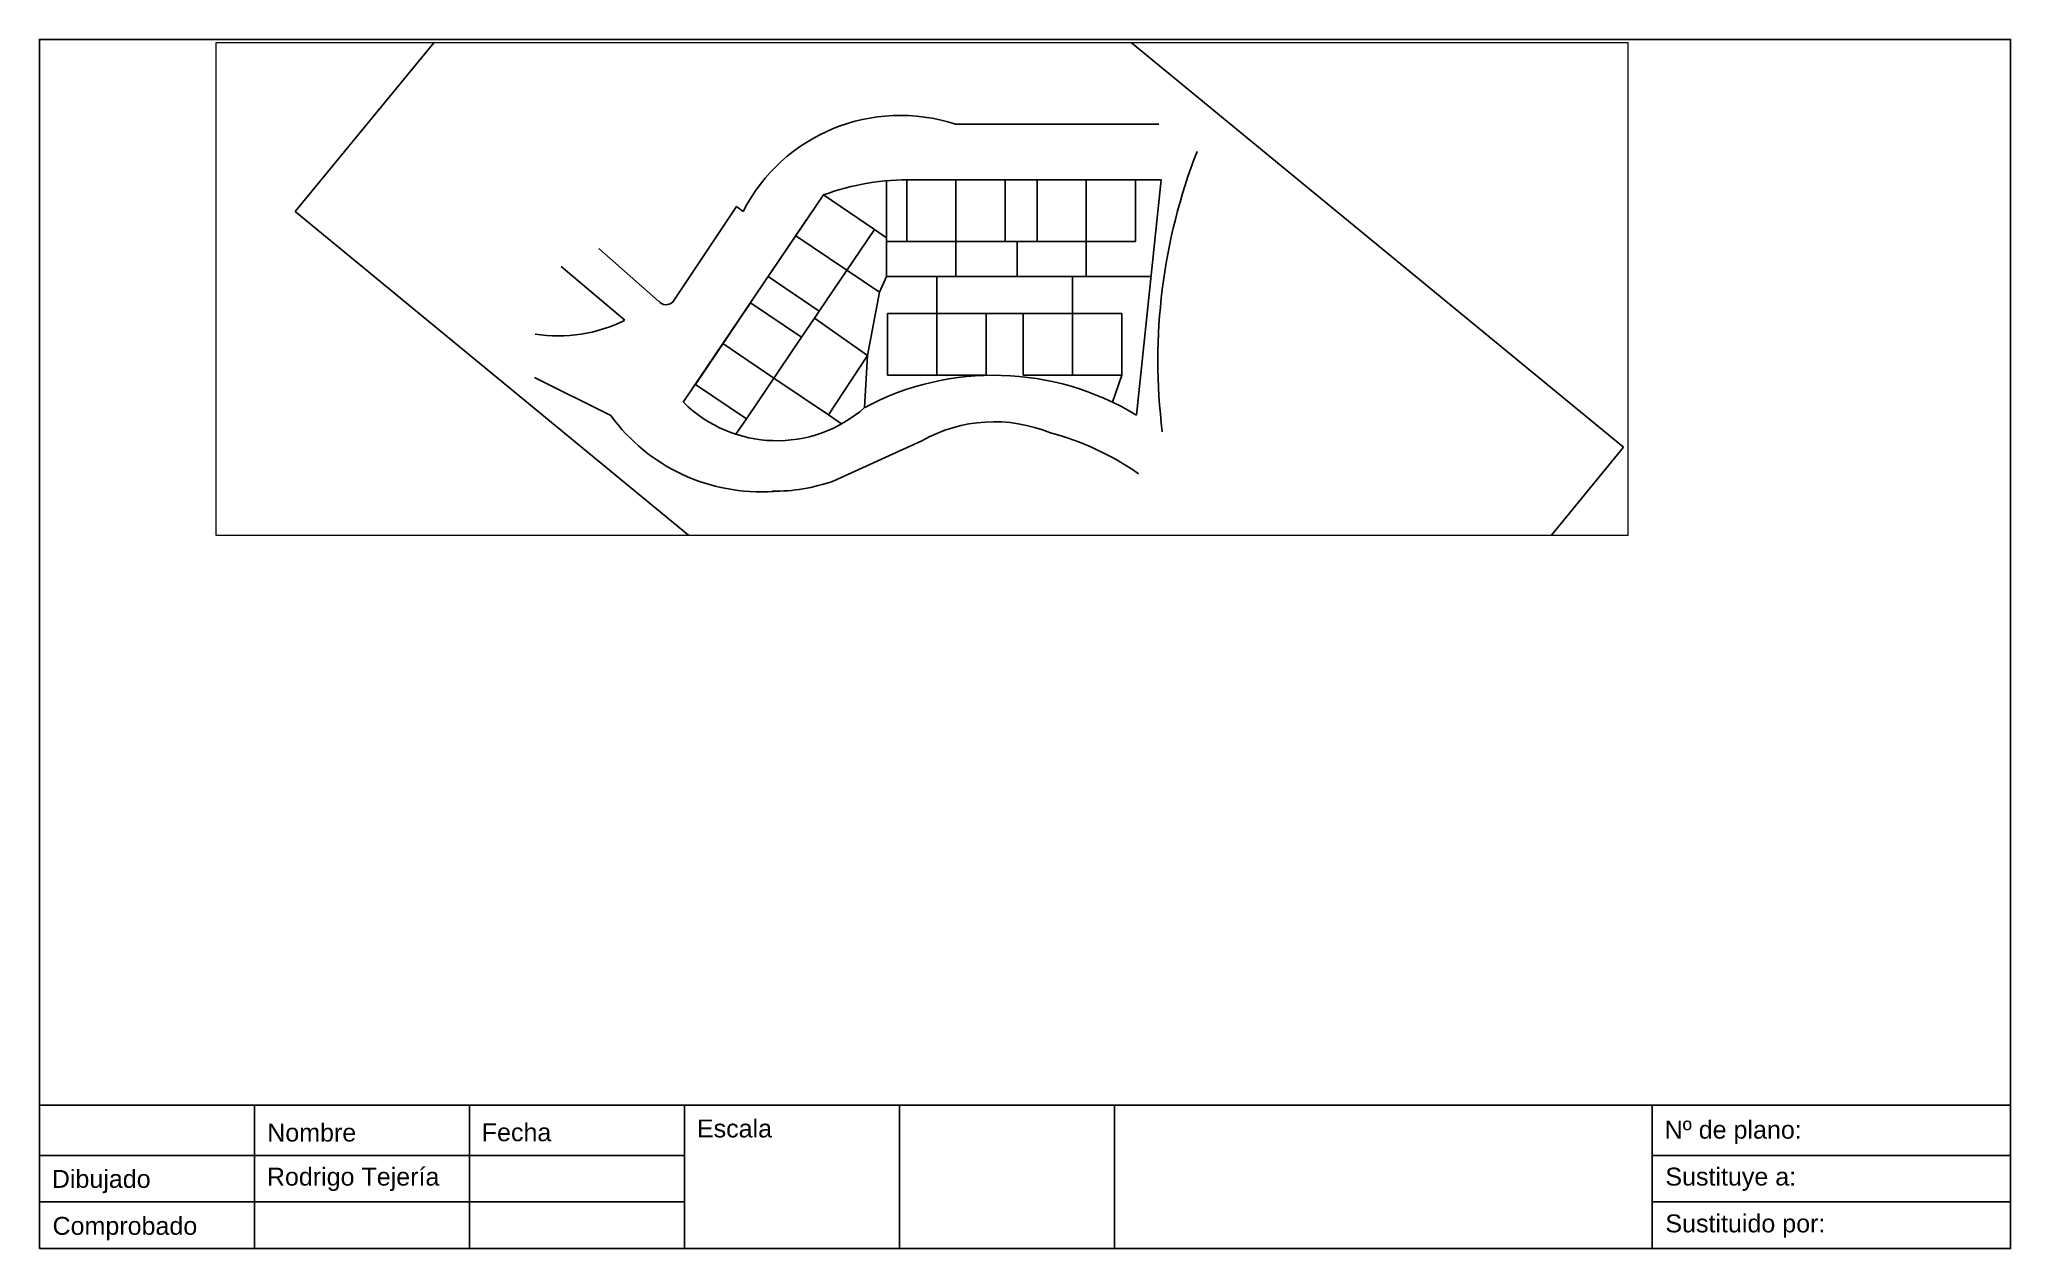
# Paper-space layout 'Layout1' of a CAD drawing. Header units: millimetres. Extents: x 0 to 287, y 0 to 176.
# The model-space entities are those that its viewports show. They can reach past a viewport. Long polylines and large blocks are cut down to what shows.
import ezdxf

# ---------------------------------------------------------------- set-up
doc = ezdxf.new("R2010")
doc.units = ezdxf.units.MM
doc.layers.add('oculto', color=7, linetype='Continuous')
doc.styles.get("Standard").update_dxf_attribs({"font": 'arial.ttf'})
picture_1 = doc.add_image_def('image1.png', size_in_pixel=(1920, 1080))

# ---------------------------------------------------------------- blocks, each defined once
blk = doc.blocks.new('Cajetin_RodrigoTlargo')
for p, q in [((-275, 20), (-245, 20)), ((-275, 20), (-275, 13)), ((-245, 20), (-245, 0)), ((-245, 20), (-215, 20)), ((-215, 20), (-185, 20)), ((-215, 20), (-215, 0)), ((-185, 20), (-185, 0)), ((0, 20), (-185, 20)), ((-185, 20), (-185, 0)), ((-185, 20), (-155, 20)), ((-185, 0), (-185, 20)), ((-155, 20), (-155, 0)), ((-155, 20), (-155, 0)), ((-125, 0), (-125, 20)), ((-95, 20), (-50, 20)), ((-50, 20), (-50, 0)), ((0, 0), (0, 20)), ((0, 20), (0, 13)), ((-275, 13), (-185, 13)), ((-275, 13), (-275, 0)), ((-185, 13), (-185, 6.5)), ((0, 13), (-50, 13)), ((-50, 13), (-50, 6.5)), ((-185, 6.5), (-275, 6.5)), ((-50, 6.5), (0, 6.5)), ((-185, 0), (-275, 0)), ((-185, 0), (0, 0)), ((-155, 0), (-185, 0)), ((-155, 0), (-125, 0)), ((-95, 0), (-60, 0))]:
    blk.add_line(p, q)
for s, p in [('Nombre', (-243.22, 14.93)), ('Fecha', (-213.29, 14.97)), ('Escala', (-183.27, 15.5)), ('Nº de plano:', (-48.27, 15.33)), ('Dibujado', (-273.27, 8.47)), ('Rodrigo Tejería', (-243.27, 8.78)), ('Sustituye a:', (-48.16, 8.79)), ('Comprobado', (-273.17, 1.92)), ('Sustituido por:', (-48.16, 2.26))]:
    blk.add_text(s, height=2.5).set_placement(p)

msp = doc.modelspace()

# ---------------------------------------------------------------- linework, layer by layer
for p, q in [((1091.44, 712.79), (1064.73, 712.79)), ((1064.79, 705.49), (1064.79, 697.41)), ((1081.91, 705.49), (1081.91, 697.41)), ((1035.97, 701.99), (1027.54, 689.41)), ((1035.97, 701.99), (1036.82, 701.34)), ((1045.76, 701.17), (1028.98, 676.29)), ((1043.76, 698.15), (1050.46, 693.62)), ((1021.28, 687.05), (1012.92, 694.14)), ((1025.74, 689.55), (1017.86, 696.5)), ((1062.29, 687.93), (1062.29, 679.84)), ((1080.1, 687.93), (1080.1, 679.84)), ((1034.19, 684), (1040.89, 679.47)), ((1019.44, 674.57), (1009.45, 679.56)), ((1060.31, 671.23), (1048.67, 665.92))]:
    msp.add_line(p, q)
for points in [[(1058.32, 697.41), (1071.25, 697.41), (1071.25, 705.49), (1058.32, 705.49)], [(1075.44, 697.41), (1088.37, 697.41), (1088.37, 705.49), (1075.44, 705.49)], [(1046.84, 688.27), (1054.08, 698.98), (1047.38, 703.51), (1040.14, 692.8)], [(1037.26, 674.11), (1044.51, 684.82), (1037.81, 689.35), (1030.56, 678.64)], [(1055.82, 679.84), (1068.76, 679.84), (1068.76, 687.93), (1055.82, 687.93)], [(1073.63, 679.84), (1086.57, 679.84), (1086.57, 687.93), (1073.63, 687.93)]]:
    msp.add_lwpolyline(points, close=True)
msp.add_lwpolyline([(1088.5, 674.59), (1091.75, 705.49), (1059.21, 705.49)])
for centre, radius, start, end in [((1057.46, 690.78), 23.18, 71.7255, 152.913), ((1167.03, 681.78), 75.71, 158.7355, 187.0951), ((1058.53, 673.25), 32.25, 88.7921, 110.2192), ((1026.71, 690.35), 1.25, 219.4981, 311.9541), ((1012.55, 704.61), 19.61, 261.1286, 296.4112), ((1069.77, 643.77), 36.07, 58.7053, 118.0538), ((1041.26, 688.68), 17.44, 225.249, 311.4344), ((1039.15, 688.9), 24.37, 216.0396, 273.9649), ((1069.82, 654.43), 19.3, 67.4729, 119.5096), ((1068.2, 637.68), 35.73, 54.8703, 75.3894), ((1040.83, 688.41), 23.81, 269.5863, 289.2132)]:
    msp.add_arc(centre, radius, start, end)
at = {"layer": 'oculto'}
for p, q in [((1055.68, 692.82), (1055.68, 705.37)), ((1054.08, 698.98), (1055.68, 697.9)), ((1058.32, 697.41), (1055.68, 697.41)), ((1064.79, 697.41), (1064.79, 692.82)), ((1071.25, 697.41), (1075.44, 697.41)), ((1072.83, 692.82), (1072.83, 697.41)), ((1081.91, 697.41), (1081.91, 692.82)), ((1050.46, 693.62), (1054.74, 690.73)), ((1054.74, 690.73), (1055.68, 692.82)), ((1064.79, 692.82), (1055.68, 692.82)), ((1062.29, 687.93), (1062.29, 692.82)), ((1064.79, 692.82), (1072.83, 692.82)), ((1072.83, 692.82), (1081.91, 692.82)), ((1080.1, 687.93), (1080.1, 692.82)), ((1081.91, 692.82), (1090.42, 692.82)), ((1053.18, 682.45), (1054.74, 690.73)), ((1044.51, 684.82), (1046.21, 687.34)), ((1046.84, 688.27), (1046.21, 687.34)), ((1046.21, 687.34), (1053.18, 682.45)), ((1068.76, 687.93), (1073.63, 687.93)), ((1048.05, 674.62), (1053.18, 682.45)), ((1053.18, 682.45), (1052.8, 675.6)), ((1040.89, 679.47), (1048.05, 674.62)), ((1086.57, 679.84), (1085.36, 676.29)), ((1037.26, 674.11), (1035.89, 672.08)), ((1048.05, 674.62), (1049.78, 673.46))]:
    msp.add_line(p, q, dxfattribs=at)

# ---------------------------------------------------------------- pictures from other files: only their frames are drawn
image = msp.add_image(picture_1, insert=(977.99, 701.33), size_in_units=(154.45, 86.88), rotation=-39.4186, dxfattribs=at)
image.dxf.flags = 7

psp = doc.layouts.get("Layout1")

# ---------------------------------------------------------------- linework, layer by layer
at = {"layer": 'oculto'}
psp.add_lwpolyline([(0, 0), (287, 0), (287, 176), (0, 176)], close=True, dxfattribs=at)

# ---------------------------------------------------------------- block references
at = {"layer": 'oculto', "xscale": 1.043636, "yscale": 1.043636, "zscale": 1.043636}
psp.add_blockref('Cajetin_RodrigoTlargo', (287, 0), dxfattribs=at)

# ---------------------------------------------------------------- viewports
at = {"layer": '0'}
psp.add_viewport(center=(128.5, 139.68), size=(205.6, 71.6371), view_center_point=(1060.33, 691.17), view_height=64.6312, dxfattribs=at)

doc.saveas('drawing.dxf')
